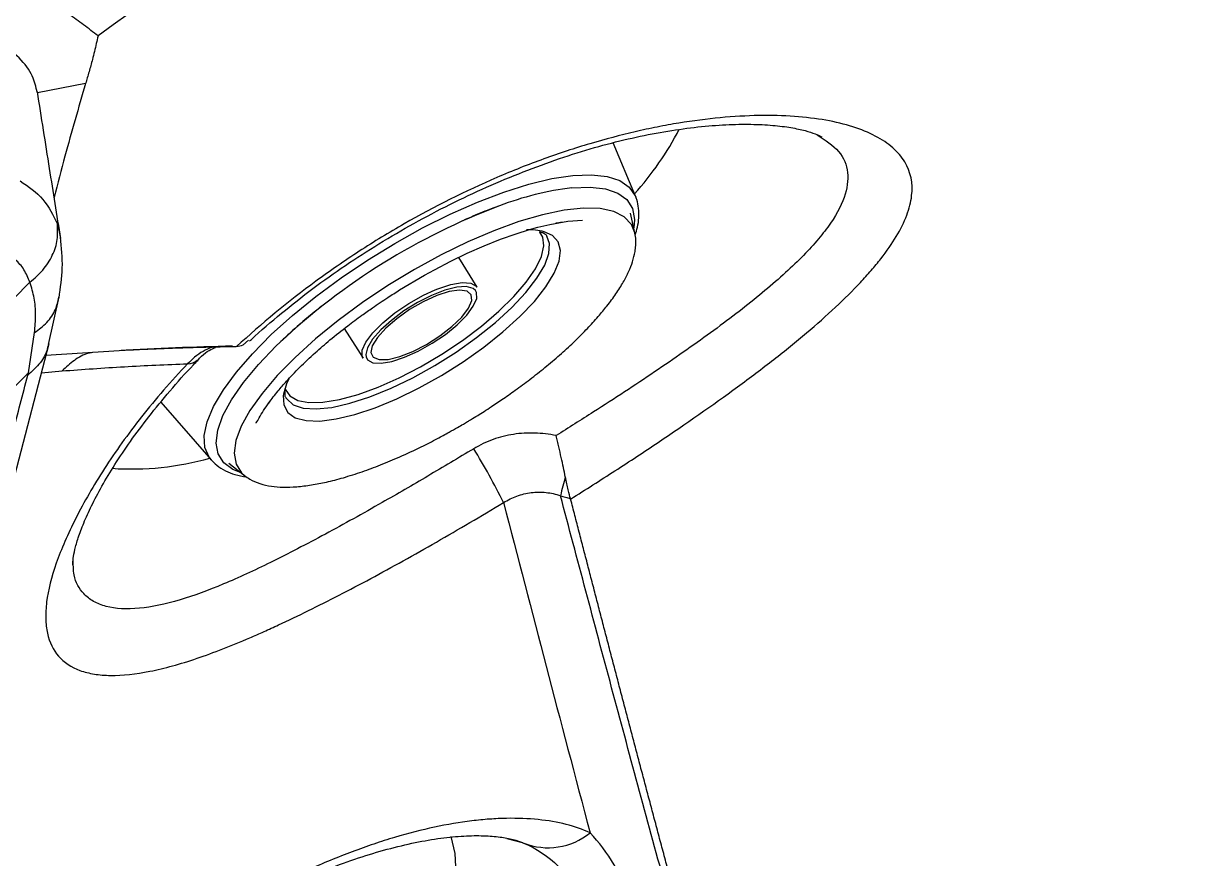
# Model space of a CAD drawing. Extents: x 409 to 498, y 628 to 778.
# Drawn here: x 423.333 to 427.367, y 724.449 to 727.312 of the extents above; entities that cross this region are included whole.
import ezdxf

# ---------------------------------------------------------------- set-up
doc = ezdxf.new("R2010")
doc.units = 0
doc.header["$MEASUREMENT"] = 0
doc.layers.add('1', color=4, linetype='Continuous')
doc.layers.add('GEOMETRY', color=4, linetype='Continuous', lineweight=25)

# ---------------------------------------------------------------- blocks, each defined once
blk = doc.blocks.new('2026_PULSE')
at = {"layer": 'GEOMETRY'}
for p, q in [((14.9688, 82.1456), (14.8043, 82.1141)), ((16.8534, 81.7596), (16.7771, 81.9424)), ((16.3874, 81.7265), (16.3675, 81.7191)), ((16.8534, 81.7596), (16.8546, 81.7565)), ((16.8513, 81.6338), (16.8368, 81.701)), ((14.872, 81.6641), (14.883, 81.6142)), ((16.852, 81.6301), (16.8513, 81.6338)), ((16.3106, 81.4471), (16.2481, 81.5496)), ((14.5473, 81.2337), (14.7778, 81.4642)), ((14.8422, 81.2508), (14.878, 81.4146)), ((16.1666, 81.4381), (16.1756, 81.4417)), ((14.7728, 81.1535), (14.7938, 81.2917)), ((15.8555, 81.3054), (15.9198, 81.2041)), ((14.7259, 80.8018), (14.8437, 81.254)), ((15.5272, 81.2661), (15.5077, 81.2487)), ((15.0839, 81.2295), (14.8329, 81.2127)), ((8.3289, 74.7095), (14.7708, 81.1515)), ((14.7708, 81.1515), (14.7728, 81.1535)), ((14.8177, 81.1542), (14.8884, 81.1601)), ((15.2267, 81.0533), (15.3996, 80.8553)), ((15.4025, 80.852), (15.3996, 80.8553)), ((15.4595, 80.8443), (15.5134, 80.8016)), ((16.4123, 79.5573), (16.4652, 79.5427)), ((16.4652, 79.5427), (16.4703, 79.5413))]:
    blk.add_line(p, q, dxfattribs=at)
at = {"layer": 'GEOMETRY', "flags": 128}
for points in [[(15.3996, 80.8553), (15.3926, 80.8642), (15.3781, 80.898), (15.3757, 80.9387), (15.3856, 80.9856), (15.4074, 81.0381), (15.441, 81.0951), (15.4856, 81.1559), (15.5407, 81.2194), (15.6052, 81.2846), (15.6781, 81.3503), (15.7583, 81.4155), (15.8444, 81.4792), (15.935, 81.5403), (16.0286, 81.5977), (16.1237, 81.6506), (16.2187, 81.6981), (16.3121, 81.7394), (16.4022, 81.7738), (16.4878, 81.8008), (16.5672, 81.8198), (16.6393, 81.8307)], [(16.6393, 81.8307), (16.7028, 81.8332), (16.7567, 81.8273), (16.8002, 81.813), (16.8324, 81.7907), (16.8529, 81.7606), (16.8534, 81.7596)], [(16.6355, 81.7884), (16.6979, 81.7907), (16.7507, 81.7847), (16.7929, 81.7702), (16.8238, 81.7477), (16.8429, 81.7174), (16.8499, 81.6799), (16.8476, 81.6507)], [(16.8513, 81.6338), (16.8397, 81.6628), (16.8153, 81.6888), (16.7792, 81.7069), (16.7323, 81.7167), (16.6752, 81.7181), (16.609, 81.7111), (16.535, 81.6956), (16.4543, 81.6722), (16.3685, 81.6411), (16.2791, 81.6029), (16.1877, 81.5583), (16.0959, 81.5081), (16.0053, 81.4531), (15.9176, 81.3945), (15.8343, 81.3331), (15.757, 81.2702), (15.6869, 81.2068), (15.6254, 81.144), (15.5736, 81.0831), (15.5323, 81.025), (15.5023, 80.9708), (15.4842, 80.9215), (15.4782, 80.878), (15.4845, 80.8409), (15.503, 80.8111), (15.5134, 80.8016)], [(16.0453, 81.4379), (16.1303, 81.4883), (16.1645, 81.5071), (16.2205, 81.5363), (16.2768, 81.5635), (16.3346, 81.5892), (16.3912, 81.6119), (16.4444, 81.6309), (16.4905, 81.6453), (16.5186, 81.6531), (16.5596, 81.6628), (16.6214, 81.6733), (16.6718, 81.6769), (16.6722, 81.6769), (16.6722, 81.6769), (16.6722, 81.6769), (16.6722, 81.6769)], [(15.6521, 81.1015), (15.6532, 81.0982), (15.669, 81.0749), (15.6963, 81.0593), (15.7345, 81.0519), (15.7825, 81.0529), (15.8391, 81.0622), (15.9026, 81.0796), (15.9713, 81.1047), (16.0435, 81.1366), (16.117, 81.1746), (16.1899, 81.2176), (16.2602, 81.2645), (16.326, 81.3139), (16.3854, 81.3646), (16.437, 81.4151), (16.4792, 81.4641), (16.5109, 81.5101), (16.5313, 81.5521), (16.5397, 81.5888), (16.536, 81.6192), (16.5262, 81.6363)], [(16.2394, 81.225), (16.3092, 81.2746), (16.3734, 81.3261), (16.4303, 81.3781), (16.4782, 81.4291), (16.5159, 81.4779), (16.5424, 81.5231), (16.5569, 81.5633), (16.559, 81.5976), (16.5501, 81.6229)], [(16.2629, 81.1914), (16.3338, 81.2417), (16.3993, 81.294), (16.4576, 81.3468), (16.5071, 81.3988), (16.5467, 81.4487), (16.5752, 81.4951), (16.592, 81.5369), (16.5965, 81.573), (16.5888, 81.6024), (16.5689, 81.6244), (16.5408, 81.6375)], [(16.3053, 81.4364), (16.297, 81.4433), (16.2737, 81.4493), (16.2408, 81.4471), (16.2003, 81.4367), (16.1547, 81.4189), (16.107, 81.3948), (16.06, 81.3658), (16.0169, 81.3337), (15.9802, 81.3007), (15.9523, 81.2688), (15.9349, 81.2399), (15.9292, 81.216), (15.9303, 81.2082)], [(16.1756, 81.4417), (16.221, 81.4565), (16.2597, 81.4631), (16.2893, 81.4611), (16.308, 81.4506), (16.3106, 81.4471)], [(15.9198, 81.2041), (15.9173, 81.2092), (15.917, 81.2311), (15.9292, 81.2589), (15.953, 81.2909), (15.9871, 81.3252), (16.0291, 81.3594), (16.0766, 81.3916), (16.1265, 81.4196), (16.1666, 81.4381)], [(16.1727, 81.4186), (16.1261, 81.3974), (16.0792, 81.3704), (16.0352, 81.3394), (15.9976, 81.3068), (15.969, 81.2751), (15.9516, 81.2465), (15.9467, 81.2232), (15.9547, 81.207), (15.9749, 81.1989), (16.0059, 81.1997), (16.0454, 81.2092), (16.0903, 81.2268), (16.1375, 81.2512), (16.1834, 81.2804), (16.2246, 81.3125), (16.258, 81.3449), (16.2812, 81.3754), (16.2925, 81.4016), (16.2909, 81.4215), (16.2767, 81.4338), (16.2508, 81.4375), (16.2153, 81.4323), (16.1727, 81.4186)], [(16.0621, 81.207), (16.1091, 81.2281), (16.1568, 81.2549), (16.2022, 81.2857), (16.2425, 81.3184), (16.275, 81.3512), (16.2978, 81.3818), (16.3094, 81.4084), (16.3092, 81.4293), (16.3053, 81.4364)], [(15.4998, 80.8123), (15.4738, 80.8226), (15.4429, 80.8452), (15.4238, 80.8754), (15.4168, 80.9129), (15.4221, 80.9569), (15.4396, 81.0068), (15.4689, 81.0616), (15.5096, 81.1204), (15.561, 81.1822), (15.6222, 81.246), (15.6352, 81.2586)], [(15.6554, 81.0683), (15.6581, 81.0641), (15.6805, 81.0444), (15.7145, 81.0328), (15.7591, 81.0297), (15.8131, 81.0353), (15.875, 81.0492), (15.9432, 81.0713), (16.0157, 81.1007), (16.0906, 81.1369), (16.1658, 81.1787), (16.2394, 81.225)], [(15.9303, 81.2082), (15.9355, 81.1984), (15.9533, 81.1884), (15.9817, 81.1864), (16.0187, 81.1928), (16.0621, 81.207)], [(15.6471, 81.081), (15.6464, 81.0764), (15.648, 81.0435), (15.6619, 81.0177), (15.6876, 80.9997), (15.7246, 80.9898), (15.7718, 80.9883), (15.8281, 80.9954), (15.8919, 81.0108), (15.9617, 81.034), (16.0357, 81.0646), (16.1118, 81.1017), (16.1882, 81.1443), (16.2629, 81.1914)], [(15.6649, 81.1328), (15.6572, 81.1155), (15.6471, 81.081)], [(15.9898, 78.8289), (16.0274, 78.8881), (16.0887, 78.9936), (16.14, 79.0944), (16.1809, 79.1899), (16.211, 79.2793), (16.2303, 79.3621), (16.2384, 79.4376), (16.2355, 79.5054), (16.2219, 79.5636)]]:
    blk.add_lwpolyline(points, dxfattribs=at)
at = {"layer": 'GEOMETRY'}
for centre, radius, start, end in [((16.0549, 82.4808), 1.0686, 318.0952, 332.6224), ((16.7743, 80.7031), 1.0941, 97.2863, 110.7031), ((17.1948, 79.59), 2.284, 110.6983, 133.0658), ((16.4895, 81.4487), 0.1956, 74.7938, 92.7287), ((15.3204, 81.2322), 0.0473, 267.828, 313.1486), ((14.43, 79.7383), 2.1971, 26.2099, 31.7172), ((15.1263, 81.798), 0.9741, 266.0718, 285.9638), ((18.2079, 80.3538), 1.6553, 164.4596, 166.7773), ((16.5545, 79.7517), 0.2266, 248.1914, 309.3299)]:
    blk.add_arc(centre, radius, start, end, dxfattribs=at)
for points in [[(18.79, 83.6522), (17.4177, 83.5882), (16.1041, 83.1166), (15.0115, 82.3092)], [(15.4727, 81.2452), (15.3411, 81.2423), (15.2114, 81.237), (15.0838, 81.2296)], [(15.4865, 81.2436), (15.4846, 81.2434), (15.4828, 81.2433), (15.4811, 81.2433)], [(15.5077, 81.2487), (15.501, 81.2459), (15.4939, 81.2442), (15.4865, 81.2436)], [(16.6308, 80.7224), (16.6309, 80.7219), (16.6311, 80.7215), (16.6312, 80.721)]]:
    blk.add_open_spline(points, degree=3, dxfattribs=at)
for points, knots in [([(15.0115, 82.3092), (15.0033, 82.3155), (14.987, 82.3282), (14.9621, 82.3468), (14.9369, 82.3652), (14.9115, 82.3833), (14.8859, 82.4012), (14.86, 82.4188), (14.8338, 82.4362), (14.8072, 82.4531), (14.7803, 82.4696), (14.7621, 82.4804), (14.753, 82.4858)], [0, 0, 0, 0, 0.099995, 0.199985, 0.299978, 0.399976, 0.499984, 0.6, 0.70001, 0.800008, 0.900002, 1, 1, 1, 1]), ([(14.8028, 82.115), (14.7986, 82.134), (14.7896, 82.1746), (14.746, 82.2347), (14.6963, 82.2716), (14.6715, 82.29)], [0, 0, 0, 0, 0.304138, 0.65124, 1, 1, 1, 1]), ([(15.0115, 82.3092), (15.0095, 82.3004), (15.0056, 82.2827), (14.9992, 82.2559), (14.9911, 82.2237), (14.981, 82.1871), (14.9728, 82.1591), (14.9688, 82.1456)], [0, 0, 0, 0, 0.166169, 0.332922, 0.50002, 0.758199, 1, 1, 1, 1]), ([(14.9688, 82.1456), (14.9446, 82.0629), (14.9067, 81.9332), (14.8734, 81.8026), (14.8613, 81.7553)], [0, 0, 0, 0, 0.637882, 1, 1, 1, 1]), ([(14.8838, 81.6144), (14.871, 81.6943), (14.8441, 81.8625), (14.8176, 82.0302), (14.8036, 82.1182)], [0, 0, 0, 0, 0.475553, 1, 1, 1, 1]), ([(16.6312, 80.721), (16.6825, 80.7531), (16.7332, 80.7854), (16.8334, 80.8501), (16.8829, 80.8827), (17.027, 80.9794), (17.1179, 81.0428), (17.2248, 81.1214), (17.2458, 81.137), (17.2872, 81.1683), (17.3075, 81.184), (17.3669, 81.2304), (17.4042, 81.2607), (17.5099, 81.3501), (17.5718, 81.4075), (17.6374, 81.4775), (17.6498, 81.4913), (17.6732, 81.5184), (17.6842, 81.5318), (17.715, 81.5712), (17.7327, 81.5968), (17.7623, 81.6464), (17.7743, 81.6704), (17.7875, 81.7055), (17.7912, 81.7171), (17.7969, 81.7396), (17.7989, 81.7506), (17.805, 81.8041), (17.7973, 81.8427), (17.7712, 81.8858), (17.7651, 81.8942), (17.7514, 81.9102), (17.7438, 81.918), (17.7185, 81.9401), (17.6985, 81.9536), (17.6294, 81.9898), (17.5725, 82.0079), (17.4724, 82.0257), (17.4365, 82.0301), (17.3599, 82.0356), (17.319, 82.0367), (17.1916, 82.0345), (17.1001, 82.0261), (16.9781, 82.0061), (16.9533, 82.0016), (16.903, 81.9916), (16.8777, 81.9862), (16.8013, 81.9685), (16.7498, 81.9549), (16.6454, 81.9239), (16.5926, 81.9065), (16.5126, 81.8775), (16.4858, 81.8674), (16.4319, 81.846), (16.4049, 81.8348), (16.2707, 81.7771), (16.165, 81.7243), (16.0351, 81.6499), (16.0092, 81.6346), (15.9577, 81.6031), (15.932, 81.5869), (15.8559, 81.5373), (15.8065, 81.5031), (15.6625, 81.3974), (15.5718, 81.3225), (15.4865, 81.2436)], [0, 0, 0, 0, 0.03125, 0.03125, 0.0625, 0.0625, 0.125, 0.125, 0.140625, 0.140625, 0.15625, 0.15625, 0.1875, 0.1875, 0.25, 0.25, 0.265625, 0.265625, 0.28125, 0.28125, 0.3125, 0.3125, 0.34375, 0.34375, 0.359375, 0.359375, 0.375, 0.375, 0.4375, 0.4375, 0.453125, 0.453125, 0.46875, 0.46875, 0.5, 0.5, 0.5625, 0.5625, 0.59375, 0.59375, 0.625, 0.625, 0.6875, 0.6875, 0.703125, 0.703125, 0.71875, 0.71875, 0.75, 0.75, 0.78125, 0.78125, 0.796875, 0.796875, 0.8125, 0.8125, 0.875, 0.875, 0.890625, 0.890625, 0.90625, 0.90625, 0.9375, 0.9375, 1, 1, 1, 1]), ([(15.5307, 81.2623), (15.5328, 81.2643), (15.5672, 81.297), (15.6393, 81.3579), (15.7466, 81.4432), (15.8586, 81.5228), (15.9746, 81.5975), (16.0945, 81.6675), (16.2179, 81.7324), (16.3433, 81.7914), (16.4688, 81.8439), (16.5926, 81.8892), (16.713, 81.9269), (16.8285, 81.9568), (16.939, 81.9792), (17.0435, 81.9949), (17.1411, 82.0041), (17.2296, 82.007), (17.3075, 82.0045), (17.3732, 81.9976), (17.4255, 81.9874), (17.4631, 81.9762), (17.485, 81.9666), (17.4898, 81.9636), (17.4917, 81.9625)], [0, 0, 0, 0, 0.003333, 0.05431, 0.104632, 0.154253, 0.203731, 0.253987, 0.304843, 0.356059, 0.407342, 0.458331, 0.508765, 0.55843, 0.607395, 0.656865, 0.705913, 0.754398, 0.801921, 0.848089, 0.892563, 0.935118, 0.975745, 1, 1, 1, 1]), ([(17.4767, 81.9698), (17.5041, 81.9519), (17.559, 81.916), (17.5864, 81.8419), (17.5758, 81.7552), (17.5192, 81.655), (17.4205, 81.5426), (17.2833, 81.421), (17.1149, 81.2919), (16.9218, 81.1574), (16.7407, 81.0386), (16.6247, 80.9654), (16.5817, 80.9383)], [0, 0, 0, 0, 0.0987, 0.197529, 0.296374, 0.401465, 0.506603, 0.61422, 0.721866, 0.829355, 0.936847, 1, 1, 1, 1]), ([(14.745, 81.8117), (14.7729, 81.7922), (14.8294, 81.7529), (14.8577, 81.6939), (14.872, 81.6641)], [0, 0, 0, 0, 0.495442, 1, 1, 1, 1]), ([(16.8525, 81.6269), (16.8553, 81.6356), (16.8617, 81.6554), (16.8658, 81.6855), (16.8654, 81.7167), (16.8603, 81.7418), (16.8549, 81.7557), (16.8534, 81.7596)], [0, 0, 0, 0, 0.192054, 0.440278, 0.688315, 0.913713, 1, 1, 1, 1]), ([(16.3675, 81.7191), (16.3657, 81.7185), (16.3412, 81.7094), (16.3067, 81.6956), (16.2732, 81.6803), (16.2615, 81.675)], [0, 0, 0, 0, 0.048327, 0.6695721, 1, 1, 1, 1]), ([(14.7781, 81.4644), (14.7937, 81.4778), (14.8254, 81.505), (14.8571, 81.5561), (14.8751, 81.6106), (14.873, 81.6465), (14.872, 81.6641)], [0, 0, 0, 0, 0.245821, 0.500072, 0.754284, 1, 1, 1, 1]), ([(16.5792, 81.6668), (16.5792, 81.6668), (16.5792, 81.6668), (16.5792, 81.6669), (16.5792, 81.6669), (16.5796, 81.6669), (16.5837, 81.6677), (16.591, 81.6689), (16.5983, 81.6701), (16.6017, 81.6706), (16.6024, 81.6707), (16.6024, 81.6707), (16.6024, 81.6707)], [0, 0, 0, 0, 0.000183, 0.000951, 0.003025, 0.01091, 0.05976, 0.519781, 0.905677, 0.980591, 0.9969, 1, 1, 1, 1]), ([(16.5967, 81.6698), (16.5967, 81.6698), (16.5967, 81.6698), (16.5969, 81.6699), (16.5978, 81.67), (16.5989, 81.6702), (16.599, 81.6702), (16.5991, 81.6702)], [0, 0, 0, 0, 0.005708, 0.087247, 0.294955, 0.795601, 1, 1, 1, 1]), ([(14.8779, 81.4108), (14.8829, 81.4452), (14.8933, 81.5167), (14.8865, 81.5838), (14.883, 81.6186)], [0, 0, 0, 0, 0.481845, 1, 1, 1, 1]), ([(16.3129, 81.0078), (16.32, 81.0123), (16.3359, 81.0222), (16.3653, 81.0413), (16.4033, 81.0668), (16.4497, 81.0995), (16.4996, 81.1368), (16.5506, 81.1775), (16.6004, 81.2201), (16.647, 81.2632), (16.6891, 81.3054), (16.7254, 81.3453), (16.7582, 81.385), (16.7874, 81.4248), (16.8119, 81.4639), (16.8307, 81.5006), (16.8446, 81.5361), (16.8517, 81.5638), (16.8551, 81.5944), (16.8548, 81.6153), (16.852, 81.6299), (16.8513, 81.6338)], [0, 0, 0, 0, 0.0225273, 0.0496339, 0.0932165, 0.1444783, 0.2020568, 0.2632958, 0.3265616, 0.3904794, 0.4537241, 0.5144908, 0.5701924, 0.6352953, 0.7007326, 0.7602152, 0.8203405, 0.8839449, 0.9200455, 0.9787955, 1, 1, 1, 1]), ([(16.5238, 81.6379), (16.528, 81.6368), (16.5403, 81.6334), (16.5468, 81.628), (16.549, 81.6237), (16.5497, 81.6223)], [0, 0, 0, 0, 0.2640792, 0.7630479, 1, 1, 1, 1]), ([(14.7778, 81.4642), (14.7718, 81.4792), (14.7599, 81.5091), (14.729, 81.5429), (14.6893, 81.567), (14.658, 81.5769), (14.6424, 81.5819)], [0, 0, 0, 0, 0.251345, 0.50094, 0.750409, 1, 1, 1, 1]), ([(14.7781, 81.4644), (14.778, 81.4644), (14.7779, 81.4643), (14.7778, 81.4642), (14.7778, 81.4642)], [0, 0, 0, 0, 0.559936, 1, 1, 1, 1]), ([(14.7938, 81.2917), (14.7955, 81.3121), (14.7988, 81.3518), (14.7948, 81.4105), (14.7836, 81.4465), (14.7781, 81.4644)], [0, 0, 0, 0, 0.346455, 0.675338, 1, 1, 1, 1]), ([(14.7938, 81.2917), (14.8086, 81.3027), (14.8387, 81.3251), (14.8674, 81.3674), (14.874, 81.3985), (14.877, 81.4127)], [0, 0, 0, 0, 0.345486, 0.70274, 1, 1, 1, 1]), ([(15.5538, 80.9812), (15.5538, 80.9812), (15.5538, 80.9812), (15.5538, 80.9812), (15.5539, 80.9812), (15.5539, 80.9814), (15.5569, 80.9872), (15.5691, 81.0096), (15.5927, 81.046), (15.6258, 81.0887), (15.6603, 81.1286), (15.7025, 81.1728), (15.7527, 81.2203), (15.8081, 81.2682), (15.8617, 81.3111), (15.911, 81.3478), (15.9569, 81.3803), (16.0002, 81.4094), (16.0318, 81.4294), (16.0453, 81.4379)], [0, 0, 0, 0, 0.000001, 0.000004, 0.000015, 0.000085, 0.001065, 0.044207, 0.163856, 0.256296, 0.328988, 0.429443, 0.535585, 0.62596, 0.728015, 0.804913, 0.861058, 0.940357, 1, 1, 1, 1]), ([(15.7892, 81.3911), (15.7726, 81.378), (15.7378, 81.3505), (15.6931, 81.3124), (15.665, 81.2863), (15.6535, 81.2756)], [0, 0, 0, 0, 0.351367, 0.735419, 1, 1, 1, 1]), ([(14.8413, 81.2523), (14.8397, 81.2446), (14.8345, 81.2195), (14.8112, 81.1817), (14.7841, 81.1574), (14.7707, 81.1454)], [0, 0, 0, 0, 0.1838057, 0.5979961, 1, 1, 1, 1]), ([(15.4809, 81.2431), (15.4617, 81.2428), (15.4234, 81.2421), (15.3662, 81.2407), (15.3092, 81.239), (15.2525, 81.237), (15.1961, 81.2348), (15.1398, 81.2323), (15.1026, 81.2304), (15.0839, 81.2295)], [0, 0, 0, 0, 0.142866, 0.285729, 0.428589, 0.571446, 0.714301, 0.857152, 1, 1, 1, 1]), ([(15.6535, 81.2756), (15.6496, 81.2721), (15.6436, 81.2667), (15.6374, 81.2608), (15.6352, 81.2587)], [0, 0, 0, 0, 0.648742, 1, 1, 1, 1]), ([(14.9909, 81.2233), (14.9867, 81.2225), (14.9652, 81.2182), (14.9289, 81.198), (14.9019, 81.1728), (14.8884, 81.1601)], [0, 0, 0, 0, 0.1053323, 0.5525672, 1, 1, 1, 1]), ([(15.4019, 81.2407), (15.4017, 81.2406), (15.382, 81.2346), (15.3524, 81.2176), (15.3265, 81.1925), (15.3186, 81.1849)], [0, 0, 0, 0, 0.007898, 0.698842, 1, 1, 1, 1]), ([(15.3532, 81.197), (15.3576, 81.2017), (15.3711, 81.2165), (15.3924, 81.2313), (15.4068, 81.2379), (15.4137, 81.2411)], [0, 0, 0, 0, 0.197277, 0.612876, 1, 1, 1, 1]), ([(15.3186, 81.1849), (15.29, 81.1548), (15.2626, 81.1246), (15.21, 81.064), (15.1848, 81.0335), (15.1134, 80.9429), (15.0711, 80.8835), (15.0149, 80.7963), (14.9973, 80.7675), (14.9647, 80.7108), (14.9495, 80.6828), (14.9076, 80.6004), (14.8853, 80.5489), (14.8517, 80.4531), (14.8406, 80.4089), (14.8341, 80.3582), (14.8332, 80.3483), (14.8322, 80.3292), (14.832, 80.3199), (14.8327, 80.2931), (14.8346, 80.2764), (14.8448, 80.2298), (14.8575, 80.2034), (14.895, 80.1604), (14.9195, 80.1442), (14.9572, 80.1304), (14.9651, 80.128), (14.9815, 80.1238), (14.99, 80.1221), (15.0165, 80.1178), (15.0353, 80.1163), (15.0954, 80.1157), (15.1401, 80.1203), (15.2019, 80.1327), (15.2145, 80.1354), (15.2404, 80.1416), (15.2537, 80.1451), (15.2943, 80.1563), (15.3221, 80.1649), (15.4079, 80.1941), (15.4682, 80.2177), (15.5479, 80.252), (15.5641, 80.2591), (15.5968, 80.2738), (15.6135, 80.2814), (15.6637, 80.3048), (15.6978, 80.3211), (15.8014, 80.3721), (15.8726, 80.4089), (15.9827, 80.468), (16.02, 80.4884), (16.0955, 80.5303), (16.1334, 80.5517), (16.2474, 80.617), (16.324, 80.6621), (16.4012, 80.7087)], [0, 0, 0, 0, 0.03125, 0.03125, 0.0625, 0.0625, 0.125, 0.125, 0.15625, 0.15625, 0.1875, 0.1875, 0.25, 0.25, 0.3125, 0.3125, 0.328125, 0.328125, 0.34375, 0.34375, 0.375, 0.375, 0.4375, 0.4375, 0.5, 0.5, 0.515625, 0.515625, 0.53125, 0.53125, 0.5625, 0.5625, 0.625, 0.625, 0.640625, 0.640625, 0.65625, 0.65625, 0.6875, 0.6875, 0.75, 0.75, 0.765625, 0.765625, 0.78125, 0.78125, 0.8125, 0.8125, 0.875, 0.875, 0.90625, 0.90625, 0.9375, 0.9375, 1, 1, 1, 1]), ([(14.8884, 81.1601), (14.9588, 81.1656), (15.03, 81.1705), (15.1734, 81.1788), (15.2458, 81.1822), (15.3186, 81.1849)], [0, 0, 0, 0, 0.5, 0.5, 1, 1, 1, 1]), ([(14.9253, 80.4939), (14.9252, 80.495), (14.9249, 80.4977), (14.9259, 80.5163), (14.9314, 80.5465), (14.9429, 80.5874), (14.9617, 80.638), (14.9885, 80.6974), (15.0239, 80.7649), (15.0681, 80.8389), (15.1219, 80.919), (15.1848, 81.0036), (15.2574, 81.0916), (15.3144, 81.1567), (15.3491, 81.1918), (15.3544, 81.1971)], [0, 0, 0, 0, 0.052173, 0.126324, 0.201323, 0.27849, 0.358201, 0.440277, 0.523997, 0.611718, 0.701434, 0.793465, 0.887475, 0.98305, 1, 1, 1, 1]), ([(14.6535, 80.6959), (14.6753, 80.7799), (14.7144, 80.9298), (14.7535, 81.0795), (14.7707, 81.1454)], [0, 0, 0, 0, 0.56, 1, 1, 1, 1]), ([(14.7707, 81.1454), (14.7701, 81.1454), (14.7688, 81.1453), (14.7683, 81.1464), (14.7684, 81.1477), (14.7688, 81.1488), (14.7696, 81.1502), (14.7704, 81.1511), (14.7708, 81.1515)], [0, 0, 0, 0, 0.262634, 0.531071, 0.668943, 0.786738, 0.893225, 1, 1, 1, 1]), ([(15.6561, 81.0672), (15.6561, 81.0673), (15.6533, 81.0702), (15.6517, 81.0764), (15.6532, 81.0901), (15.6538, 81.0959)], [0, 0, 0, 0, 0.013276, 0.585076, 1, 1, 1, 1]), ([(15.5903, 81.0411), (15.5903, 81.0411), (15.5903, 81.0411), (15.5903, 81.0411), (15.5903, 81.0413), (15.591, 81.0422), (15.5944, 81.0471), (15.5989, 81.0534), (15.603, 81.0589), (15.6039, 81.0602), (15.604, 81.0603), (15.604, 81.0603), (15.604, 81.0603), (15.604, 81.0603)], [0, 0, 0, 0, 0.000374, 0.002374, 0.007915, 0.029646, 0.168245, 0.790322, 0.982859, 0.996863, 0.999206, 0.999974, 1, 1, 1, 1]), ([(15.5921, 81.0439), (15.5921, 81.0438), (15.592, 81.0436), (15.5926, 81.0445), (15.5932, 81.0454), (15.5936, 81.0459), (15.5935, 81.0459), (15.5935, 81.0459)], [0, 0, 0, 0, 0.013272, 0.444451, 0.828188, 0.989547, 1, 1, 1, 1]), ([(15.5134, 80.8016), (15.5192, 80.7973), (15.5348, 80.786), (15.5676, 80.7723), (15.6032, 80.7643), (15.6464, 80.7608), (15.6918, 80.7623), (15.7416, 80.7684), (15.7951, 80.7788), (15.853, 80.7937), (15.9151, 80.8134), (15.9799, 80.8375), (16.0477, 80.8659), (16.1131, 80.8965), (16.1698, 80.9255), (16.2112, 80.948), (16.2409, 80.9648), (16.262, 80.977), (16.2769, 80.9859), (16.2933, 80.9957), (16.3047, 81.0028), (16.3129, 81.0078)], [0, 0, 0, 0, 0.040131, 0.106795, 0.180701, 0.24508, 0.314079, 0.382282, 0.446918, 0.515487, 0.588464, 0.656571, 0.725683, 0.801764, 0.858265, 0.899217, 0.928536, 0.949396, 0.964193, 0.974672, 1, 1, 1, 1]), ([(16.5817, 80.9383), (16.5576, 80.9433), (16.5334, 80.9463), (16.4966, 80.9474), (16.4843, 80.9473), (16.4598, 80.9458), (16.4477, 80.9446), (16.4118, 80.9391), (16.3883, 80.9332), (16.3539, 80.9209), (16.3425, 80.9161), (16.3203, 80.9056), (16.3095, 80.8998), (16.299, 80.8934)], [0, 0, 0, 0, 0.25, 0.25, 0.375, 0.375, 0.5, 0.5, 0.75, 0.75, 0.875, 0.875, 1, 1, 1, 1]), ([(16.6131, 80.7972), (16.609, 80.8175), (16.6043, 80.8396), (16.5964, 80.8753), (16.5936, 80.8876), (16.5892, 80.9064), (16.5878, 80.9127), (16.5848, 80.9254), (16.5832, 80.932), (16.5817, 80.9383)], [0, 0, 0, 0, 0.5, 0.5, 0.75, 0.75, 0.875, 0.875, 1, 1, 1, 1]), ([(16.299, 80.8934), (16.2466, 80.862), (16.1411, 80.7986), (15.9699, 80.6994), (15.7873, 80.5978), (15.6045, 80.5028), (15.4375, 80.4254), (15.2846, 80.3691), (15.1464, 80.3404), (15.0525, 80.3453), (14.9946, 80.3681), (14.9541, 80.4009), (14.9262, 80.4472), (14.9265, 80.498), (14.9266, 80.518)], [0, 0, 0, 0, 0.073962, 0.149045, 0.245154, 0.343765, 0.43593, 0.530487, 0.634735, 0.74296, 0.797212, 0.852024, 0.94162, 1, 1, 1, 1]), ([(15.3996, 80.8553), (15.4057, 80.849), (15.4207, 80.8335), (15.4477, 80.817), (15.481, 80.8037), (15.5066, 80.7993), (15.5202, 80.7969)], [0, 0, 0, 0, 0.183266, 0.448564, 0.709271, 1, 1, 1, 1]), ([(16.6308, 80.7224), (16.6284, 80.7299), (16.6257, 80.7402), (16.6212, 80.7591), (16.6197, 80.7661), (16.6164, 80.7809), (16.6148, 80.7889), (16.6131, 80.7972)], [0, 0, 0, 0, 0.5, 0.5, 0.75, 0.75, 1, 1, 1, 1]), ([(16.4012, 80.7087), (16.4157, 80.7178), (16.4312, 80.7253), (16.463, 80.7368), (16.4794, 80.7408), (16.5047, 80.7439), (16.5133, 80.7445), (16.5302, 80.7447), (16.5386, 80.7443), (16.5554, 80.7425), (16.5637, 80.7411), (16.5802, 80.7375), (16.5884, 80.7352), (16.5964, 80.7324)], [0, 0, 0, 0, 0.25, 0.25, 0.5, 0.5, 0.625, 0.625, 0.75, 0.75, 0.875, 0.875, 1, 1, 1, 1]), ([(16.5964, 80.7324), (16.6021, 80.7307), (16.6078, 80.7291), (16.6135, 80.7274), (16.6193, 80.7257), (16.625, 80.724), (16.6308, 80.7224)], [0, 0, 0, 0, 0.0004525026, 0.0004525026, 0.0004525026, 0.0009092948, 0.0009092948, 0.0009092948, 0.0009092948]), ([(17.3573, 77.9901), (17.2844, 78.2345), (17.2146, 78.4736), (17.0805, 78.9432), (17.0162, 79.1737), (16.8917, 79.6282), (16.8313, 79.8522), (16.7125, 80.2955), (16.6542, 80.5149), (16.5964, 80.7324)], [0, 0, 0, 0, 0.25, 0.25, 0.5, 0.5, 0.75, 0.75, 1, 1, 1, 1]), ([(17.3786, 77.9881), (17.3723, 78.0093), (17.3596, 78.0516), (17.3407, 78.1149), (17.322, 78.1779), (17.3035, 78.2407), (17.2852, 78.3032), (17.267, 78.3656), (17.249, 78.4277), (17.2312, 78.4896), (17.2135, 78.5512), (17.196, 78.6127), (17.1786, 78.6739), (17.1614, 78.735), (17.1443, 78.7959), (17.1273, 78.8565), (17.1105, 78.917), (17.0938, 78.9773), (17.0772, 79.0374), (17.0607, 79.0973), (17.0443, 79.1571), (17.0281, 79.2167), (17.0119, 79.2762), (16.9959, 79.3355), (16.9799, 79.3946), (16.964, 79.4536), (16.9482, 79.5124), (16.9325, 79.5711), (16.9169, 79.6297), (16.9014, 79.6881), (16.8859, 79.7465), (16.8705, 79.8046), (16.8552, 79.8627), (16.8399, 79.9206), (16.8247, 79.9785), (16.8095, 80.0362), (16.7944, 80.0938), (16.7793, 80.1513), (16.7643, 80.2087), (16.7494, 80.266), (16.7344, 80.3232), (16.7196, 80.3803), (16.7047, 80.4373), (16.69, 80.4943), (16.6752, 80.5511), (16.6605, 80.6078), (16.6458, 80.6645), (16.6361, 80.7022), (16.6312, 80.721)], [0, 0, 0, 0, 0.0217407, 0.0434812, 0.0652216, 0.0869619, 0.1087019, 0.1304417, 0.1521813, 0.1739205, 0.1956593, 0.2173978, 0.239136, 0.2608741, 0.282612, 0.3043498, 0.3260876, 0.3478254, 0.3695632, 0.3913013, 0.4130395, 0.434778, 0.4565166, 0.4782554, 0.4999944, 0.5217335, 0.5434728, 0.5652122, 0.5869516, 0.6086912, 0.6304309, 0.6521705, 0.6739102, 0.6956499, 0.7173896, 0.7391291, 0.7608687, 0.7826081, 0.8043475, 0.8260868, 0.8478261, 0.8695653, 0.8913045, 0.9130436, 0.9347827, 0.9565218, 0.9782609, 1, 1, 1, 1]), ([(16.4012, 80.7087), (16.4493, 80.523), (16.4979, 80.336), (16.5967, 79.9588), (16.6468, 79.7687), (16.6981, 79.5764)], [0, 0, 0, 0, 0.5, 0.5, 1, 1, 1, 1]), ([(16.6981, 79.5764), (16.6475, 79.5994), (16.5879, 79.6146), (16.486, 79.6251), (16.45, 79.6265), (16.3927, 79.6254), (16.3731, 79.6245), (16.3333, 79.6217), (16.313, 79.6197), (16.2099, 79.6071), (16.1217, 79.5884), (16.0045, 79.5534), (15.9807, 79.5459), (15.9323, 79.5295), (15.9077, 79.5207), (15.8331, 79.4926), (15.7826, 79.4719), (15.6288, 79.404), (15.5233, 79.3515), (15.3878, 79.2761), (15.3605, 79.2605), (15.3055, 79.2284), (15.2778, 79.2119), (15.1948, 79.1611), (15.1396, 79.1258), (14.9742, 79.0157), (14.8642, 78.9366), (14.727, 78.8306), (14.6995, 78.809), (14.6447, 78.7652), (14.6174, 78.7429), (14.5361, 78.6757), (14.4828, 78.6301), (14.3254, 78.4911), (14.2238, 78.3955), (14.101, 78.2723), (14.0766, 78.2474), (14.0283, 78.1974), (14.0045, 78.1723), (13.9344, 78.0972), (13.8891, 78.0471), (13.758, 77.8969), (13.6766, 77.7969), (13.5824, 77.6721), (13.5639, 77.6471), (13.5279, 77.5974), (13.5104, 77.5727), (13.4595, 77.4993), (13.4276, 77.4511), (13.338, 77.3091), (13.2863, 77.2175), (13.2319, 77.1073), (13.2215, 77.0854), (13.202, 77.0424), (13.1928, 77.0214), (13.1671, 76.9592), (13.1522, 76.9192), (13.1147, 76.8038), (13.0988, 76.7327), (13.0907, 76.6516), (13.0897, 76.6358), (13.0889, 76.6053), (13.089, 76.5906), (13.0914, 76.5479), (13.0992, 76.4949), (13.1163, 76.4499), (13.1327, 76.4191), (13.1388, 76.4094), (13.152, 76.3909), (13.1593, 76.3821), (13.1984, 76.3413), (13.2384, 76.3178), (13.3108, 76.2957), (13.3371, 76.2906), (13.3797, 76.2863), (13.3945, 76.2854), (13.4251, 76.2848), (13.4409, 76.2851), (13.522, 76.2893), (13.5937, 76.3015), (13.7114, 76.3328), (13.7523, 76.3453), (13.8162, 76.3674), (13.838, 76.3754), (13.8823, 76.3923), (13.9047, 76.4012), (14.0183, 76.4482), (14.1135, 76.4934), (14.263, 76.572), (14.314, 76.6001), (14.3922, 76.6449), (14.4186, 76.6603), (14.4715, 76.6918), (14.498, 76.7079), (14.6312, 76.79), (14.7394, 76.861), (14.9042, 76.9755), (14.9596, 77.0149), (15.0433, 77.0762), (15.0712, 77.0968), (15.1267, 77.1384), (15.1544, 77.1594), (15.2922, 77.2652), (15.401, 77.3528), (15.5352, 77.4658), (15.5619, 77.4885), (15.6152, 77.5345), (15.6417, 77.5577), (15.7209, 77.6276), (15.7725, 77.6743), (15.9237, 77.8145), (16.0198, 77.9083), (16.1339, 78.0261), (16.1565, 78.0497), (16.2009, 78.0969), (16.2228, 78.1207), (16.2872, 78.1914), (16.3282, 78.2381), (16.4455, 78.3764), (16.5162, 78.4664), (16.5947, 78.5768), (16.6098, 78.5988), (16.6391, 78.6425), (16.6533, 78.6642), (16.6937, 78.7285), (16.718, 78.77), (16.784, 78.8911), (16.8186, 78.9671), (16.8436, 79.0386)], [0, 0, 0, 0, 0.03125, 0.03125, 0.046875, 0.046875, 0.054687, 0.054687, 0.0625, 0.0625, 0.09375, 0.09375, 0.101562, 0.101562, 0.109375, 0.109375, 0.125, 0.125, 0.15625, 0.15625, 0.164062, 0.164062, 0.171875, 0.171875, 0.1875, 0.1875, 0.21875, 0.21875, 0.226562, 0.226562, 0.234375, 0.234375, 0.25, 0.25, 0.28125, 0.28125, 0.289062, 0.289062, 0.296875, 0.296875, 0.3125, 0.3125, 0.34375, 0.34375, 0.351562, 0.351562, 0.359375, 0.359375, 0.375, 0.375, 0.40625, 0.40625, 0.414062, 0.414062, 0.421875, 0.421875, 0.4375, 0.4375, 0.46875, 0.46875, 0.476563, 0.476563, 0.484375, 0.484375, 0.5, 0.515625, 0.515625, 0.523438, 0.523438, 0.53125, 0.53125, 0.5625, 0.5625, 0.578125, 0.578125, 0.585938, 0.585938, 0.59375, 0.59375, 0.625, 0.625, 0.640625, 0.640625, 0.648438, 0.648438, 0.65625, 0.65625, 0.6875, 0.6875, 0.703125, 0.703125, 0.710938, 0.710938, 0.71875, 0.71875, 0.75, 0.75, 0.765625, 0.765625, 0.773438, 0.773438, 0.78125, 0.78125, 0.8125, 0.8125, 0.820313, 0.820313, 0.828125, 0.828125, 0.84375, 0.84375, 0.875, 0.875, 0.882813, 0.882813, 0.890625, 0.890625, 0.90625, 0.90625, 0.9375, 0.9375, 0.945313, 0.945313, 0.953125, 0.953125, 0.96875, 0.96875, 1, 1, 1, 1]), ([(13.1778, 76.7251), (13.1777, 76.7254), (13.1764, 76.7294), (13.1734, 76.7482), (13.1727, 76.783), (13.1768, 76.8296), (13.1871, 76.886), (13.2047, 76.9521), (13.2302, 77.0272), (13.264, 77.1103), (13.3064, 77.2005), (13.3573, 77.2967), (13.4165, 77.3978), (13.4839, 77.5031), (13.5593, 77.6125), (13.6429, 77.726), (13.7347, 77.8429), (13.8338, 77.9621), (13.9396, 78.0823), (14.0511, 78.2023), (14.1671, 78.3208), (14.2867, 78.4367), (14.4088, 78.5487), (14.533, 78.6567), (14.6597, 78.7609), (14.789, 78.8615), (14.9204, 78.9581), (15.0529, 79.0496), (15.1851, 79.1354), (15.3158, 79.2146), (15.4438, 79.2864), (15.5678, 79.3504), (15.6867, 79.406), (15.7993, 79.453), (15.9044, 79.491), (16.0047, 79.5213), (16.0994, 79.544), (16.1874, 79.5589), (16.2662, 79.5664), (16.3344, 79.5672), (16.3914, 79.5624), (16.435, 79.5537), (16.46, 79.5458), (16.4673, 79.5421), (16.4679, 79.5417)], [0, 0, 0, 0, 0.00177, 0.025307, 0.047863, 0.070377, 0.093179, 0.116429, 0.140133, 0.164219, 0.188587, 0.213128, 0.237734, 0.262245, 0.287051, 0.312356, 0.338066, 0.364078, 0.390279, 0.41655, 0.44274, 0.46874, 0.494464, 0.51986, 0.545307, 0.571099, 0.597114, 0.623283, 0.649523, 0.67572, 0.701772, 0.727587, 0.753085, 0.778198, 0.80277, 0.826964, 0.852186, 0.877245, 0.902038, 0.926475, 0.950502, 0.974143, 0.99757, 1, 1, 1, 1]), ([(16.8436, 79.0386), (16.8497, 79.0951), (16.8539, 79.1472), (16.8531, 79.2213), (16.8516, 79.2454), (16.8456, 79.2924), (16.8412, 79.3155), (16.829, 79.3606), (16.8213, 79.3826), (16.803, 79.4255), (16.7924, 79.4464), (16.7569, 79.5067), (16.7285, 79.5439), (16.6981, 79.5764)], [0, 0, 0, 0, 0.25, 0.25, 0.375, 0.375, 0.5, 0.5, 0.625, 0.625, 0.75, 0.75, 1, 1, 1, 1]), ([(16.4703, 79.5413), (16.5142, 79.5222), (16.5554, 79.4949), (16.6047, 79.4456), (16.619, 79.4278), (16.6363, 79.3994), (16.6414, 79.3896), (16.6501, 79.3695), (16.6537, 79.3592), (16.6592, 79.3382), (16.6612, 79.3274), (16.6636, 79.3056), (16.6641, 79.2945), (16.6633, 79.2608), (16.6599, 79.2375), (16.6434, 79.1645), (16.6239, 79.1116), (16.6017, 79.0513)], [0, 0, 0, 0, 0.25, 0.25, 0.375, 0.375, 0.4375, 0.4375, 0.5, 0.5, 0.5625, 0.5625, 0.625, 0.625, 0.75, 0.75, 1, 1, 1, 1])]:
    blk.add_open_spline(points, degree=3, knots=knots, dxfattribs=at)

msp = doc.modelspace()

# ---------------------------------------------------------------- block references
at = {"layer": '1'}
msp.add_blockref('2026_PULSE', (408.577, 644.9604), dxfattribs=at)

doc.saveas('drawing.dxf')
